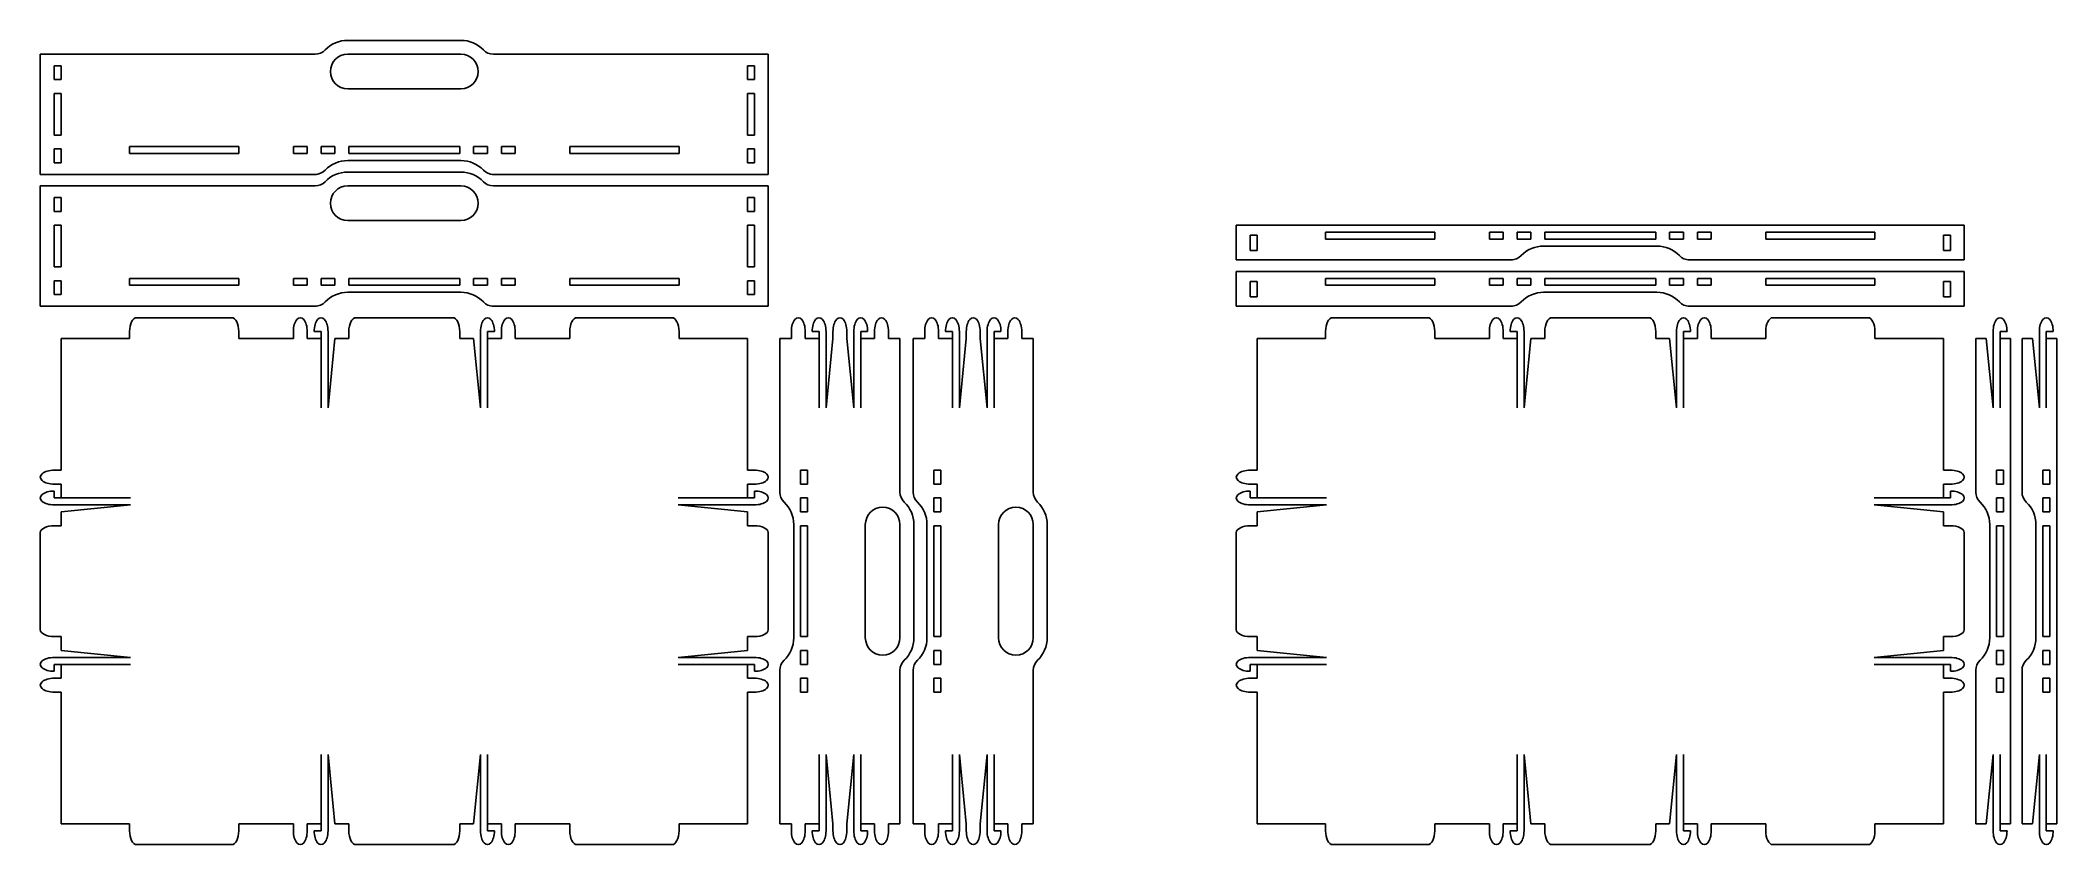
# Model space of a CAD drawing. Header units: millimetres. Extents: x -18 to 855, y -6 to 342.
import ezdxf

# ---------------------------------------------------------------- set-up
doc = ezdxf.new("R2010")
doc.units = ezdxf.units.MM

msp = doc.modelspace()

# ---------------------------------------------------------------- linework, layer by layer
for p, q in [((164.5, 342), (115.5, 342)), ((-17.5, 284), (-17.5, 336)), ((-17.5, 336), (101.43, 336)), ((164.5, 336), (115.5, 336)), ((297.5, 336), (178.57, 336)), ((297.5, 284), (297.5, 336)), ((-11.5, 325), (-11.5, 331)), ((-11.5, 331), (-8.5, 331)), ((-11.5, 325), (-8.5, 325)), ((-8.5, 325), (-8.5, 331)), ((288.5, 325), (288.5, 331)), ((291.5, 331), (288.5, 331)), ((291.5, 325), (288.5, 325)), ((291.5, 325), (291.5, 331)), ((-11.5, 301), (-11.5, 319)), ((-11.5, 319), (-8.5, 319)), ((-8.5, 301), (-8.5, 319)), ((164.5, 321), (115.5, 321)), ((288.5, 301), (288.5, 319)), ((291.5, 319), (288.5, 319)), ((291.5, 301), (291.5, 319)), ((-11.5, 301), (-8.5, 301)), ((291.5, 301), (288.5, 301)), ((-11.5, 289), (-11.5, 295)), ((-11.5, 295), (-8.5, 295)), ((-11.5, 289), (-8.5, 289)), ((-8.5, 289), (-8.5, 295)), ((68.38, 296), (21.12, 296)), ((21.12, 293), (21.12, 296)), ((68.38, 293), (21.12, 293)), ((68.38, 293), (68.38, 296)), ((98, 296), (92, 296)), ((92, 293), (92, 296)), ((98, 293), (92, 293)), ((98, 293), (98, 296)), ((110, 296), (104, 296)), ((104, 293), (104, 296)), ((110, 293), (104, 293)), ((110, 293), (110, 296)), ((164.5, 290), (115.5, 290)), ((116, 296), (164, 296)), ((116, 293), (116, 296)), ((116, 293), (164, 293)), ((164, 293), (164, 296)), ((176, 296), (170, 296)), ((170, 293), (170, 296)), ((176, 293), (170, 293)), ((176, 293), (176, 296)), ((188, 296), (182, 296)), ((182, 293), (182, 296)), ((188, 293), (182, 293)), ((188, 293), (188, 296)), ((211.62, 296), (258.88, 296)), ((211.62, 293), (211.62, 296)), ((211.62, 293), (258.88, 293)), ((258.88, 293), (258.88, 296)), ((288.5, 289), (288.5, 295)), ((291.5, 295), (288.5, 295)), ((291.5, 289), (288.5, 289)), ((291.5, 289), (291.5, 295)), ((-17.5, 284), (102, 284)), ((164.5, 285), (115.5, 285)), ((297.5, 284), (178, 284)), ((-17.5, 227), (-17.5, 279)), ((-17.5, 279), (101.43, 279)), ((-11.5, 268), (-11.5, 274)), ((-11.5, 274), (-8.5, 274)), ((-8.5, 268), (-8.5, 274)), ((164.5, 279), (115.5, 279)), ((297.5, 279), (178.57, 279)), ((291.5, 274), (288.5, 274)), ((288.5, 268), (288.5, 274)), ((291.5, 268), (291.5, 274)), ((297.5, 227), (297.5, 279)), ((-11.5, 268), (-8.5, 268)), ((-11.5, 244), (-11.5, 262)), ((-11.5, 262), (-8.5, 262)), ((-8.5, 244), (-8.5, 262)), ((164.5, 264), (115.5, 264)), ((291.5, 268), (288.5, 268)), ((291.5, 262), (288.5, 262)), ((288.5, 244), (288.5, 262)), ((291.5, 244), (291.5, 262)), ((500.04, 247), (500.04, 262)), ((500.04, 262), (815.04, 262)), ((815.04, 247), (815.04, 262)), ((506.04, 257.66), (509.04, 257.66)), ((506.04, 251.04), (506.04, 257.66)), ((509.04, 251.04), (509.04, 257.66)), ((585.91, 259), (538.66, 259)), ((538.66, 256), (538.66, 259)), ((585.91, 256), (538.66, 256)), ((585.91, 256), (585.91, 259)), ((615.54, 259), (609.54, 259)), ((609.54, 256), (609.54, 259)), ((615.54, 256), (609.54, 256)), ((615.54, 256), (615.54, 259)), ((627.54, 259), (621.54, 259)), ((621.54, 256), (621.54, 259)), ((627.54, 256), (621.54, 256)), ((627.54, 256), (627.54, 259)), ((633.54, 259), (681.54, 259)), ((633.54, 256), (633.54, 259)), ((633.54, 256), (681.54, 256)), ((681.54, 256), (681.54, 259)), ((693.54, 259), (687.54, 259)), ((687.54, 256), (687.54, 259)), ((693.54, 256), (687.54, 256)), ((693.54, 256), (693.54, 259)), ((705.54, 259), (699.54, 259)), ((699.54, 256), (699.54, 259)), ((705.54, 256), (699.54, 256)), ((705.54, 256), (705.54, 259)), ((729.16, 259), (776.41, 259)), ((729.16, 256), (729.16, 259)), ((729.16, 256), (776.41, 256)), ((776.41, 256), (776.41, 259)), ((809.04, 257.66), (806.04, 257.66)), ((806.04, 251.04), (806.04, 257.66)), ((809.04, 251.04), (809.04, 257.66)), ((500.04, 247), (619.54, 247)), ((506.04, 251.04), (509.04, 251.04)), ((682.04, 253), (633.04, 253)), ((815.04, 247), (695.54, 247)), ((809.04, 251.04), (806.04, 251.04)), ((-11.5, 244), (-8.5, 244)), ((-11.5, 232), (-11.5, 238)), ((-11.5, 238), (-8.5, 238)), ((-8.5, 232), (-8.5, 238)), ((68.38, 239), (21.12, 239)), ((21.12, 236), (21.12, 239)), ((68.38, 236), (21.12, 236)), ((68.38, 236), (68.38, 239)), ((98, 239), (92, 239)), ((92, 236), (92, 239)), ((98, 236), (92, 236)), ((98, 236), (98, 239)), ((110, 239), (104, 239)), ((104, 236), (104, 239)), ((110, 236), (104, 236)), ((110, 236), (110, 239)), ((116, 239), (164, 239)), ((116, 236), (116, 239)), ((116, 236), (164, 236)), ((164, 236), (164, 239)), ((176, 239), (170, 239)), ((170, 236), (170, 239)), ((176, 236), (170, 236)), ((176, 236), (176, 239)), ((188, 239), (182, 239)), ((182, 236), (182, 239)), ((188, 236), (182, 236)), ((188, 236), (188, 239)), ((211.62, 239), (258.88, 239)), ((211.62, 236), (211.62, 239)), ((211.62, 236), (258.88, 236)), ((258.88, 236), (258.88, 239)), ((291.5, 244), (288.5, 244)), ((288.5, 232), (288.5, 238)), ((291.5, 238), (288.5, 238)), ((291.5, 232), (291.5, 238)), ((500.04, 227), (500.04, 242)), ((500.04, 242), (815.04, 242)), ((506.04, 237.66), (509.04, 237.66)), ((506.04, 231.04), (506.04, 237.66)), ((509.04, 231.04), (509.04, 237.66)), ((585.91, 239), (538.66, 239)), ((538.66, 236), (538.66, 239)), ((585.91, 236), (538.66, 236)), ((585.91, 236), (585.91, 239)), ((615.54, 239), (609.54, 239)), ((609.54, 236), (609.54, 239)), ((615.54, 236), (609.54, 236)), ((615.54, 236), (615.54, 239)), ((627.54, 239), (621.54, 239)), ((621.54, 236), (621.54, 239)), ((627.54, 236), (621.54, 236)), ((627.54, 236), (627.54, 239)), ((633.54, 239), (681.54, 239)), ((633.54, 236), (633.54, 239)), ((633.54, 236), (681.54, 236)), ((681.54, 236), (681.54, 239)), ((693.54, 239), (687.54, 239)), ((687.54, 236), (687.54, 239)), ((693.54, 236), (687.54, 236)), ((693.54, 236), (693.54, 239)), ((705.54, 239), (699.54, 239)), ((699.54, 236), (699.54, 239)), ((705.54, 236), (699.54, 236)), ((705.54, 236), (705.54, 239)), ((729.16, 239), (776.41, 239)), ((729.16, 236), (729.16, 239)), ((729.16, 236), (776.41, 236)), ((776.41, 236), (776.41, 239)), ((809.04, 237.66), (806.04, 237.66)), ((806.04, 231.04), (806.04, 237.66)), ((809.04, 231.04), (809.04, 237.66)), ((815.04, 227), (815.04, 242)), ((-17.5, 227), (102, 227)), ((-11.5, 232), (-8.5, 232)), ((164.5, 233), (115.5, 233)), ((297.5, 227), (178, 227)), ((291.5, 232), (288.5, 232)), ((500.04, 227), (619.54, 227)), ((506.04, 231.04), (509.04, 231.04)), ((682.04, 233), (633.04, 233)), ((815.04, 227), (695.54, 227)), ((809.04, 231.04), (806.04, 231.04)), ((24.12, 222), (65.38, 222)), ((119, 222), (161, 222)), ((255.88, 222), (214.62, 222)), ((541.66, 222), (582.91, 222)), ((636.54, 222), (678.54, 222)), ((773.41, 222), (732.16, 222)), ((-8.5, 156), (-8.5, 213)), ((-8.5, 213), (21.12, 213)), ((21.12, 216), (21.12, 213)), ((68.38, 216), (68.38, 213)), ((92, 213), (68.38, 213)), ((92, 216), (92, 213)), ((98, 216), (98, 213)), ((104, 213), (98, 213)), ((104, 216), (101, 216)), ((104, 216), (104, 183)), ((107, 216), (107, 183)), ((110, 213), (107, 183)), ((116, 213), (110, 213)), ((116, 216), (116, 213)), ((164, 216), (164, 213)), ((170, 213), (164, 213)), ((170, 213), (173, 183)), ((173, 216), (173, 183)), ((176, 216), (179, 216)), ((176, 216), (176, 183)), ((176, 213), (182, 213)), ((182, 216), (182, 213)), ((188, 216), (188, 213)), ((188, 213), (211.62, 213)), ((211.62, 216), (211.62, 213)), ((258.88, 216), (258.88, 213)), ((288.5, 213), (258.88, 213)), ((288.5, 156), (288.5, 213)), ((302.5, 146), (302.5, 213)), ((302.5, 213), (307.5, 213)), ((307.5, 216), (307.5, 213)), ((313.5, 216), (313.5, 213)), ((319.5, 213), (313.5, 213)), ((319.5, 216), (316.5, 216)), ((319.5, 216), (319.5, 183)), ((322.5, 216), (322.5, 183)), ((322.5, 183), (325.5, 213)), ((325.5, 216), (325.5, 213)), ((331.5, 216), (331.5, 213)), ((331.5, 213), (334.5, 183)), ((334.5, 216), (334.5, 183)), ((337.5, 216), (340.5, 216)), ((337.5, 216), (337.5, 183)), ((337.5, 213), (343.5, 213)), ((343.5, 216), (343.5, 213)), ((349.5, 216), (349.5, 213)), ((349.5, 213), (354.5, 213)), ((354.5, 146.57), (354.5, 213)), ((360.19, 146), (360.19, 213)), ((360.19, 213), (365.19, 213)), ((365.19, 216), (365.19, 213)), ((371.19, 216), (371.19, 213)), ((377.19, 213), (371.19, 213)), ((377.19, 216), (374.19, 216)), ((377.19, 216), (377.19, 183)), ((380.19, 216), (380.19, 183)), ((380.19, 183), (383.19, 213)), ((383.19, 216), (383.19, 213)), ((389.19, 216), (389.19, 213)), ((389.19, 213), (392.19, 183)), ((392.19, 216), (392.19, 183)), ((395.19, 216), (398.19, 216)), ((395.19, 216), (395.19, 183)), ((395.19, 213), (401.19, 213)), ((401.19, 216), (401.19, 213)), ((407.19, 216), (407.19, 213)), ((407.19, 213), (412.19, 213)), ((412.19, 146.57), (412.19, 213)), ((509.04, 156), (509.04, 213)), ((509.04, 213), (538.66, 213)), ((538.66, 216), (538.66, 213)), ((585.91, 216), (585.91, 213)), ((609.54, 213), (585.91, 213)), ((609.54, 216), (609.54, 213)), ((615.54, 216), (615.54, 213)), ((621.54, 213), (615.54, 213)), ((621.54, 216), (618.54, 216)), ((621.54, 216), (621.54, 183)), ((624.54, 216), (624.54, 183)), ((624.54, 183), (627.54, 213)), ((633.54, 213), (627.54, 213)), ((633.54, 216), (633.54, 213)), ((681.54, 216), (681.54, 213)), ((687.54, 213), (681.54, 213)), ((687.54, 213), (690.54, 183)), ((690.54, 216), (690.54, 183)), ((693.54, 216), (696.54, 216)), ((693.54, 216), (693.54, 183)), ((693.54, 213), (699.54, 213)), ((699.54, 216), (699.54, 213)), ((705.54, 216), (705.54, 213)), ((705.54, 213), (729.16, 213)), ((729.16, 216), (729.16, 213)), ((776.41, 216), (776.41, 213)), ((806.04, 213), (776.41, 213)), ((806.04, 156), (806.04, 213)), ((820.04, 146), (820.04, 213)), ((820.04, 213), (824.54, 213)), ((824.54, 213), (827.54, 183)), ((827.54, 216), (827.54, 183)), ((830.54, 216), (833.54, 216)), ((830.54, 216), (830.54, 183)), ((830.54, 213), (835.04, 213)), ((835.04, 3), (835.04, 213)), ((840.04, 146), (840.04, 213)), ((840.04, 213), (844.54, 213)), ((844.54, 213), (847.54, 183)), ((847.54, 216), (847.54, 183)), ((850.54, 216), (853.54, 216)), ((850.54, 216), (850.54, 183)), ((850.54, 213), (855.04, 213)), ((855.04, 3), (855.04, 213)), ((-11.5, 156), (-8.5, 156)), ((-11.5, 150), (-8.5, 150)), ((-8.5, 144), (-8.5, 150)), ((291.5, 156), (288.5, 156)), ((288.5, 144), (288.5, 150)), ((291.5, 150), (288.5, 150)), ((311.5, 156), (314.5, 156)), ((311.5, 150), (311.5, 156)), ((311.5, 150), (314.5, 150)), ((314.5, 150), (314.5, 156)), ((369.19, 150), (369.19, 156)), ((369.19, 156), (372.19, 156)), ((369.19, 150), (372.19, 150)), ((372.19, 150), (372.19, 156)), ((506.04, 156), (509.04, 156)), ((506.04, 150), (509.04, 150)), ((509.04, 144), (509.04, 150)), ((809.04, 156), (806.04, 156)), ((806.04, 144), (806.04, 150)), ((809.04, 150), (806.04, 150)), ((829.04, 150), (829.04, 156)), ((829.04, 156), (832.04, 156)), ((829.04, 150), (832.04, 150)), ((832.04, 150), (832.04, 156)), ((849.04, 150), (849.04, 156)), ((849.04, 156), (852.04, 156)), ((849.04, 150), (852.04, 150)), ((852.04, 150), (852.04, 156)), ((-11.5, 144), (-11.5, 147)), ((-11.5, 144), (21.5, 144)), ((-11.5, 141), (21.5, 141)), ((-8.5, 138), (21.5, 141)), ((291.5, 144), (258.5, 144)), ((291.5, 141), (258.5, 141)), ((258.5, 141), (288.5, 138)), ((291.5, 144), (291.5, 147)), ((311.5, 144), (314.5, 144)), ((311.5, 138), (311.5, 144)), ((314.5, 138), (314.5, 144)), ((369.19, 138), (369.19, 144)), ((369.19, 144), (372.19, 144)), ((372.19, 138), (372.19, 144)), ((506.04, 144), (506.04, 147)), ((506.04, 144), (539.04, 144)), ((506.04, 141), (539.04, 141)), ((509.04, 138), (539.04, 141)), ((809.04, 144), (776.04, 144)), ((809.04, 141), (776.04, 141)), ((776.04, 141), (806.04, 138)), ((809.04, 144), (809.04, 147)), ((829.04, 138), (829.04, 144)), ((829.04, 144), (832.04, 144)), ((832.04, 138), (832.04, 144)), ((849.04, 138), (849.04, 144)), ((849.04, 144), (852.04, 144)), ((852.04, 138), (852.04, 144)), ((-11.5, 132), (-8.5, 132)), ((-8.5, 138), (-8.5, 132)), ((288.5, 132), (288.5, 138)), ((291.5, 132), (288.5, 132)), ((308.5, 83.5), (308.5, 132.5)), ((311.5, 138), (314.5, 138)), ((311.5, 132), (311.5, 84)), ((311.5, 132), (314.5, 132)), ((314.5, 132), (314.5, 84)), ((339.5, 83.5), (339.5, 132.5)), ((354.5, 83.5), (354.5, 132.5)), ((360.5, 83.5), (360.5, 132.5)), ((366.19, 83.5), (366.19, 132.5)), ((369.19, 138), (372.19, 138)), ((369.19, 132), (369.19, 84)), ((369.19, 132), (372.19, 132)), ((372.19, 132), (372.19, 84)), ((397.19, 83.5), (397.19, 132.5)), ((412.19, 83.5), (412.19, 132.5)), ((418.19, 83.5), (418.19, 132.5)), ((506.04, 132), (509.04, 132)), ((509.04, 138), (509.04, 132)), ((806.04, 132), (806.04, 138)), ((809.04, 132), (806.04, 132)), ((826.04, 83.5), (826.04, 132.5)), ((829.04, 138), (832.04, 138)), ((829.04, 132), (829.04, 84)), ((829.04, 132), (832.04, 132)), ((832.04, 132), (832.04, 84)), ((846.04, 83.5), (846.04, 132.5)), ((849.04, 138), (852.04, 138)), ((849.04, 132), (849.04, 84)), ((849.04, 132), (852.04, 132)), ((852.04, 132), (852.04, 84)), ((-17.5, 129), (-17.5, 87)), ((297.5, 129), (297.5, 87)), ((500.04, 129), (500.04, 87)), ((815.04, 129), (815.04, 87)), ((-11.5, 84), (-8.5, 84)), ((-8.5, 84), (-8.5, 78)), ((288.5, 78), (288.5, 84)), ((291.5, 84), (288.5, 84)), ((311.5, 84), (314.5, 84)), ((369.19, 84), (372.19, 84)), ((506.04, 84), (509.04, 84)), ((509.04, 84), (509.04, 78)), ((806.04, 78), (806.04, 84)), ((809.04, 84), (806.04, 84)), ((829.04, 84), (832.04, 84)), ((849.04, 84), (852.04, 84)), ((-11.5, 75), (21.5, 75)), ((-11.5, 72), (-11.5, 69)), ((-11.5, 72), (21.5, 72)), ((-8.5, 78), (21.5, 75)), ((-8.5, 72), (-8.5, 66)), ((288.5, 78), (258.5, 75)), ((291.5, 75), (258.5, 75)), ((291.5, 72), (258.5, 72)), ((288.5, 72), (288.5, 66)), ((291.5, 72), (291.5, 69)), ((302.5, 3), (302.5, 70)), ((311.5, 78), (314.5, 78)), ((311.5, 72), (311.5, 78)), ((311.5, 72), (314.5, 72)), ((314.5, 72), (314.5, 78)), ((360.19, 3), (360.19, 70)), ((369.19, 72), (369.19, 78)), ((369.19, 78), (372.19, 78)), ((369.19, 72), (372.19, 72)), ((372.19, 72), (372.19, 78)), ((506.04, 75), (539.04, 75)), ((506.04, 72), (506.04, 69)), ((506.04, 72), (539.04, 72)), ((509.04, 78), (539.04, 75)), ((509.04, 72), (509.04, 66)), ((776.04, 75), (806.04, 78)), ((809.04, 75), (776.04, 75)), ((809.04, 72), (776.04, 72)), ((806.04, 72), (806.04, 66)), ((809.04, 72), (809.04, 69)), ((820.04, 3), (820.04, 70)), ((829.04, 72), (829.04, 78)), ((829.04, 78), (832.04, 78)), ((829.04, 72), (832.04, 72)), ((832.04, 72), (832.04, 78)), ((840.04, 3), (840.04, 70)), ((849.04, 72), (849.04, 78)), ((849.04, 78), (852.04, 78)), ((849.04, 72), (852.04, 72)), ((852.04, 72), (852.04, 78)), ((-11.5, 66), (-8.5, 66)), ((291.5, 66), (288.5, 66)), ((311.5, 60), (311.5, 66)), ((311.5, 66), (314.5, 66)), ((314.5, 60), (314.5, 66)), ((354.5, 3), (354.5, 69.43)), ((369.19, 60), (369.19, 66)), ((369.19, 66), (372.19, 66)), ((372.19, 60), (372.19, 66)), ((412.19, 3), (412.19, 69.43)), ((506.04, 66), (509.04, 66)), ((809.04, 66), (806.04, 66)), ((829.04, 60), (829.04, 66)), ((829.04, 66), (832.04, 66)), ((832.04, 60), (832.04, 66)), ((849.04, 60), (849.04, 66)), ((849.04, 66), (852.04, 66)), ((852.04, 60), (852.04, 66)), ((-11.5, 60), (-8.5, 60)), ((-8.5, 60), (-8.5, 3)), ((288.5, 60), (288.5, 3)), ((291.5, 60), (288.5, 60)), ((311.5, 60), (314.5, 60)), ((369.19, 60), (372.19, 60)), ((506.04, 60), (509.04, 60)), ((509.04, 60), (509.04, 3)), ((806.04, 60), (806.04, 3)), ((809.04, 60), (806.04, 60)), ((829.04, 60), (832.04, 60)), ((849.04, 60), (852.04, 60)), ((104, 0), (104, 33)), ((107, 0), (107, 33)), ((110, 3), (107, 33)), ((173, 33), (170, 3)), ((173, 0), (173, 33)), ((176, 0), (176, 33)), ((319.5, 0), (319.5, 33)), ((322.5, 0), (322.5, 33)), ((322.5, 33), (325.5, 3)), ((331.5, 3), (334.5, 33)), ((334.5, 0), (334.5, 33)), ((337.5, 0), (337.5, 33)), ((377.19, 0), (377.19, 33)), ((380.19, 0), (380.19, 33)), ((380.19, 33), (383.19, 3)), ((389.19, 3), (392.19, 33)), ((392.19, 0), (392.19, 33)), ((395.19, 0), (395.19, 33)), ((621.54, 0), (621.54, 33)), ((624.54, 0), (624.54, 33)), ((624.54, 33), (627.54, 3)), ((690.54, 33), (687.54, 3)), ((690.54, 0), (690.54, 33)), ((693.54, 0), (693.54, 33)), ((827.54, 33), (824.54, 3)), ((827.54, 0), (827.54, 33)), ((830.54, 0), (830.54, 33)), ((847.54, 33), (844.54, 3)), ((847.54, 0), (847.54, 33)), ((850.54, 0), (850.54, 33)), ((-8.5, 3), (21.12, 3)), ((21.12, 0), (21.12, 3)), ((92, 3), (68.38, 3)), ((68.38, 0), (68.38, 3)), ((92, 0), (92, 3)), ((104, 3), (98, 3)), ((98, 0), (98, 3)), ((104, 0), (101, 0)), ((116, 3), (110, 3)), ((116, 0), (116, 3)), ((170, 3), (164, 3)), ((164, 0), (164, 3)), ((176, 3), (182, 3)), ((176, 0), (179, 0)), ((182, 0), (182, 3)), ((188, 0), (188, 3)), ((188, 3), (211.62, 3)), ((211.62, 0), (211.62, 3)), ((258.88, 0), (258.88, 3)), ((288.5, 3), (258.88, 3)), ((302.5, 3), (307.5, 3)), ((307.5, 0), (307.5, 3)), ((319.5, 3), (313.5, 3)), ((313.5, 0), (313.5, 3)), ((319.5, 0), (316.5, 0)), ((325.5, 0), (325.5, 3)), ((331.5, 0), (331.5, 3)), ((337.5, 3), (343.5, 3)), ((337.5, 0), (340.5, 0)), ((343.5, 0), (343.5, 3)), ((349.5, 0), (349.5, 3)), ((349.5, 3), (354.5, 3)), ((360.19, 3), (365.19, 3)), ((365.19, 0), (365.19, 3)), ((377.19, 3), (371.19, 3)), ((371.19, 0), (371.19, 3)), ((377.19, 0), (374.19, 0)), ((383.19, 0), (383.19, 3)), ((389.19, 0), (389.19, 3)), ((395.19, 3), (401.19, 3)), ((395.19, 0), (398.19, 0)), ((401.19, 0), (401.19, 3)), ((407.19, 0), (407.19, 3)), ((407.19, 3), (412.19, 3)), ((509.04, 3), (538.66, 3)), ((538.66, 0), (538.66, 3)), ((609.54, 3), (585.91, 3)), ((585.91, 0), (585.91, 3)), ((609.54, 0), (609.54, 3)), ((621.54, 3), (615.54, 3)), ((615.54, 0), (615.54, 3)), ((621.54, 0), (618.54, 0)), ((633.54, 3), (627.54, 3)), ((633.54, 0), (633.54, 3)), ((687.54, 3), (681.54, 3)), ((681.54, 0), (681.54, 3)), ((693.54, 3), (699.54, 3)), ((693.54, 0), (696.54, 0)), ((699.54, 0), (699.54, 3)), ((705.54, 0), (705.54, 3)), ((705.54, 3), (729.16, 3)), ((729.16, 0), (729.16, 3)), ((776.41, 0), (776.41, 3)), ((806.04, 3), (776.41, 3)), ((820.04, 3), (824.54, 3)), ((830.54, 3), (835.04, 3)), ((840.04, 3), (844.54, 3)), ((850.54, 3), (855.04, 3)), ((24.12, -6), (65.38, -6)), ((119, -6), (161, -6)), ((255.88, -6), (214.62, -6)), ((541.66, -6), (582.91, -6)), ((636.54, -6), (678.54, -6)), ((773.41, -6), (732.16, -6)), ((830.54, 0), (833.54, 0)), ((850.54, 0), (853.54, 0))]:
    msp.add_line(p, q)
for centre, radius, start, end in [((115.5, 328.5), 13.5, 90, 136.18694), ((164.5, 328.5), 13.5, 43.81306, 90), ((101.43, 342), 6, 270, 316.18694), ((115.5, 328.5), 7.5, 90, 270), ((164.5, 328.5), 7.5, 270, 90), ((178.57, 342), 6, 223.81306, 270), ((115.5, 276.5), 13.5, 90, 136.18694), ((164.5, 276.5), 13.5, 43.81306, 90), ((101.43, 290), 6, 270, 316.18694), ((101.43, 285), 6, 270, 316.18694), ((115.5, 271.5), 13.5, 90, 136.18694), ((164.5, 271.5), 13.5, 43.81306, 90), ((178.57, 290), 6, 223.81306, 270), ((178.57, 285), 6, 223.81306, 270), ((115.5, 271.5), 7.5, 90, 270), ((164.5, 271.5), 7.5, 270, 90), ((618.96, 253), 6, 270, 316.18694), ((633.04, 239.5), 13.5, 90, 136.18694), ((682.04, 239.5), 13.5, 43.81306, 90), ((696.11, 253), 6, 223.81306, 270), ((101.43, 233), 6, 270, 316.18694), ((115.5, 219.5), 13.5, 90, 136.18694), ((164.5, 219.5), 13.5, 43.81306, 90), ((178.57, 233), 6, 223.81306, 270), ((618.96, 233), 6, 270, 316.18694), ((633.04, 219.5), 13.5, 90, 136.18694), ((682.04, 219.5), 13.5, 43.81306, 90), ((696.11, 233), 6, 223.81306, 270), ((308.5, 146.57), 6, 180, 226.18694), ((295, 132.5), 13.5, 0, 46.18694), ((347, 132.5), 7.5, 0, 180), ((360.5, 146.57), 6, 180, 226.18694), ((347, 132.5), 13.5, 0, 46.18694), ((366.19, 146.57), 6, 180, 226.18694), ((352.69, 132.5), 13.5, 0, 46.18694), ((404.69, 132.5), 7.5, 0, 180), ((418.19, 146.57), 6, 180, 226.18694), ((404.69, 132.5), 13.5, 0, 46.18694), ((826.04, 146.57), 6, 180, 226.18694), ((812.54, 132.5), 13.5, 0, 46.18694), ((846.04, 146.57), 6, 180, 226.18694), ((832.54, 132.5), 13.5, 0, 46.18694), ((295, 83.5), 13.5, 313.81306, 0), ((347, 83.5), 7.5, 180, 0), ((347, 83.5), 13.5, 313.81306, 0), ((352.69, 83.5), 13.5, 313.81306, 0), ((404.69, 83.5), 7.5, 180, 0), ((404.69, 83.5), 13.5, 313.81306, 0), ((812.54, 83.5), 13.5, 313.81306, 0), ((832.54, 83.5), 13.5, 313.81306, 0), ((308.5, 69.43), 6, 133.81306, 180), ((360.5, 69.43), 6, 133.81306, 180), ((366.19, 69.43), 6, 133.81306, 180), ((418.19, 69.43), 6, 133.81306, 180), ((826.04, 69.43), 6, 133.81306, 180), ((846.04, 69.43), 6, 133.81306, 180)]:
    msp.add_arc(centre, radius, start, end)
for centre, major_axis, start_param in [((24.12, 216), (0, -6), 3.141593), ((95, 216), (0, -6), 1.570796), ((104, 216), (0, -6), 1.570796), ((119, 216), (0, -6), 3.141593), ((214.62, 216), (0, -6), 3.141593), ((310.5, 216), (0, -6), 1.570796), ((319.5, 216), (0, -6), 1.570796), ((368.19, 216), (0, -6), 1.570796), ((377.19, 216), (0, -6), 1.570796), ((541.66, 216), (0, -6), 3.141593), ((612.54, 216), (0, -6), 1.570796), ((621.54, 216), (0, -6), 1.570796), ((636.54, 216), (0, -6), 3.141593), ((732.16, 216), (0, -6), 3.141593), ((291.5, 153), (-6, 0), 1.570796), ((809.04, 153), (-6, 0), 1.570796), ((291.5, 144), (-6, 0), 1.570796), ((809.04, 144), (-6, 0), 1.570796), ((291.5, 129), (-6, 0), 3.141593), ((809.04, 129), (-6, 0), 3.141593), ((-11.5, 87), (6, 0), 3.141593), ((506.04, 87), (6, 0), 3.141593), ((-11.5, 72), (6, 0), 1.570796), ((506.04, 72), (6, 0), 1.570796), ((-11.5, 63), (6, 0), 1.570796), ((506.04, 63), (6, 0), 1.570796), ((176, 0), (0, 6), 1.570796), ((185, 0), (0, 6), 1.570796), ((328.5, 0), (0, 6), 1.570796), ((337.5, 0), (0, 6), 1.570796), ((346.5, 0), (0, 6), 1.570796), ((386.19, 0), (0, 6), 1.570796), ((395.19, 0), (0, 6), 1.570796), ((404.19, 0), (0, 6), 1.570796), ((693.54, 0), (0, 6), 1.570796), ((702.54, 0), (0, 6), 1.570796), ((65.38, 0), (0, 6), 3.141593), ((161, 0), (0, 6), 3.141593), ((255.88, 0), (0, 6), 3.141593), ((582.91, 0), (0, 6), 3.141593), ((678.54, 0), (0, 6), 3.141593), ((773.41, 0), (0, 6), 3.141593), ((830.54, 0), (0, 6), 1.570796), ((850.54, 0), (0, 6), 1.570796)]:
    msp.add_ellipse(centre, major_axis=major_axis, ratio=0.5, start_param=start_param, end_param=4.712389)
at = {"extrusion": (0, 0, -1)}
for centre, major_axis, start_param in [((65.38, 216), (0, -6), 3.141593), ((161, 216), (0, -6), 3.141593), ((176, 216), (0, -6), 1.570796), ((185, 216), (0, -6), 1.570796), ((255.88, 216), (0, -6), 3.141593), ((328.5, 216), (0, -6), 1.570796), ((337.5, 216), (0, -6), 1.570796), ((346.5, 216), (0, -6), 1.570796), ((386.19, 216), (0, -6), 1.570796), ((395.19, 216), (0, -6), 1.570796), ((404.19, 216), (0, -6), 1.570796), ((582.91, 216), (0, -6), 3.141593), ((678.54, 216), (0, -6), 3.141593), ((693.54, 216), (0, -6), 1.570796), ((702.54, 216), (0, -6), 1.570796), ((773.41, 216), (0, -6), 3.141593), ((830.54, 216), (0, -6), 1.570796), ((850.54, 216), (0, -6), 1.570796), ((-11.5, 153), (6, 0), 1.570796), ((506.04, 153), (6, 0), 1.570796), ((-11.5, 144), (6, 0), 1.570796), ((506.04, 144), (6, 0), 1.570796), ((-11.5, 129), (6, 0), 3.141593), ((506.04, 129), (6, 0), 3.141593), ((291.5, 87), (-6, 0), 3.141593), ((809.04, 87), (-6, 0), 3.141593), ((291.5, 72), (-6, 0), 1.570796), ((809.04, 72), (-6, 0), 1.570796), ((291.5, 63), (-6, 0), 1.570796), ((809.04, 63), (-6, 0), 1.570796), ((95, 0), (0, 6), 1.570796), ((104, 0), (0, 6), 1.570796), ((310.5, 0), (0, 6), 1.570796), ((319.5, 0), (0, 6), 1.570796), ((368.19, 0), (0, 6), 1.570796), ((377.19, 0), (0, 6), 1.570796), ((612.54, 0), (0, 6), 1.570796), ((621.54, 0), (0, 6), 1.570796), ((24.12, 0), (0, 6), 3.141593), ((119, 0), (0, 6), 3.141593), ((214.62, 0), (0, 6), 3.141593), ((541.66, 0), (0, 6), 3.141593), ((636.54, 0), (0, 6), 3.141593), ((732.16, 0), (0, 6), 3.141593)]:
    msp.add_ellipse(centre, major_axis=major_axis, ratio=0.5, start_param=start_param, end_param=4.712389, dxfattribs=at)

doc.saveas('drawing.dxf')
